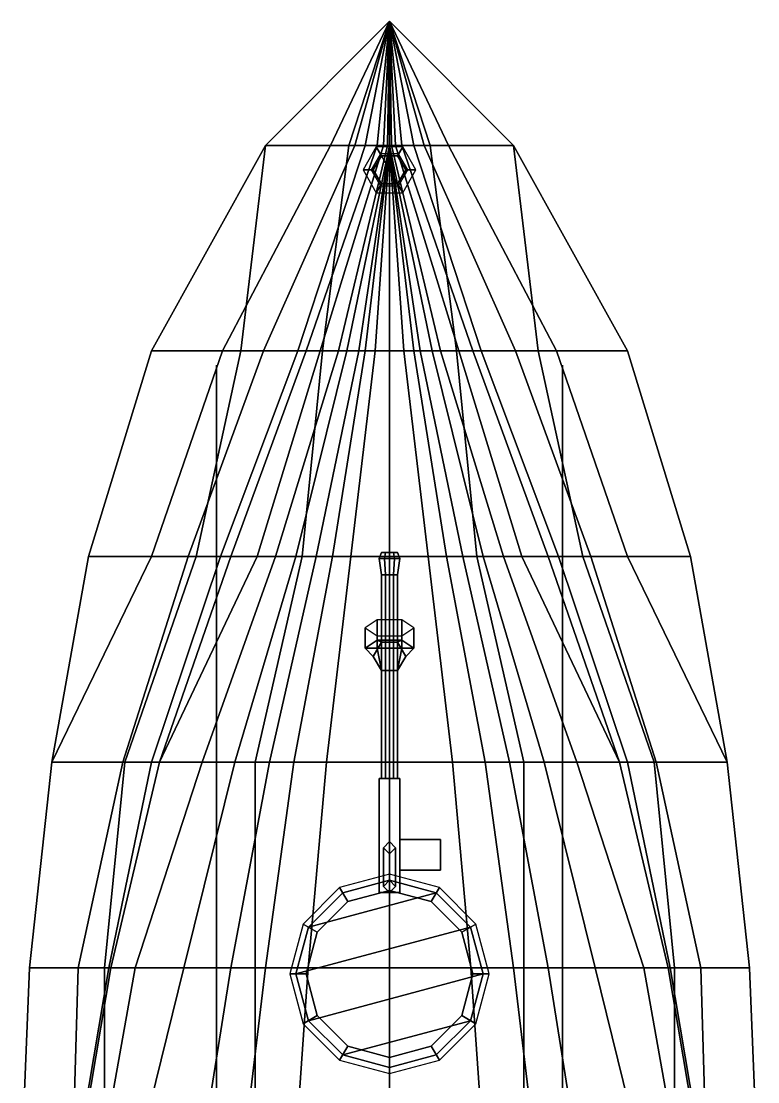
# Model space of a CAD drawing. Header units: millimetres. Extents: x -1.9 to 3, y -9.1 to 37.2.
# Drawn here: x -1.81 to 1.81, y 7.24 to 12.45 of the extents above; entities that cross this region are included whole.
import ezdxf

# ---------------------------------------------------------------- set-up
doc = ezdxf.new("R2010")
doc.units = ezdxf.units.MM
for name, color, linetype in [('gun', 1, 'Continuous'), ('h2', 6, 'Continuous'), ('turret', 2, 'Continuous')]:
    doc.layers.add(name, color=color, linetype=linetype)

msp = doc.modelspace()

# ---------------------------------------------------------------- linework, layer by layer
for points in [[(-0.61, 11.84, 1.47), (0, 12.45, 1.47), (0, 12.45, 1.47), (-0.29, 11.84, 1.06)], [(-0.2, 11.84, 1.57), (0, 12.45, 1.47), (0, 12.45, 1.47), (-0.61, 11.84, 1.47)], [(-0.29, 11.84, 1.06), (0, 12.45, 1.47), (0, 12.45, 1.47), (-0.17, 11.84, 0.76)], [(0, 11.84, 1.57), (0, 12.45, 1.47), (0, 12.45, 1.47), (-0.2, 11.84, 1.57)], [(-0.17, 11.84, 0.76), (0, 12.45, 1.47), (0, 12.45, 1.47), (-0.12, 11.84, 0.58)], [(-0.12, 11.84, 0.58), (0, 12.45, 1.47), (0, 12.45, 1.47), (-0.06, 11.84, 0.32)], [(-0.06, 11.84, 0.32), (0, 12.45, 1.47), (0, 12.45, 1.47), (-0.03, 11.84, 0.15)], [(-0.03, 11.84, 0.15), (0, 12.45, 1.47), (0, 12.45, 1.47), (-0.01, 11.84)], [(-0.01, 11.84), (0, 12.45, 1.47), (0, 12.45, 1.47), (0, 11.84, -0.07)], [(-0.73, 10.83, 1.52), (-0.61, 11.84, 1.47), (-0.61, 11.84, 1.47), (-1.17, 10.83, 1.47)], [(-1.17, 10.83, 1.47), (-0.61, 11.84, 1.47), (-0.29, 11.84, 1.06), (-0.82, 10.83, 1.06)], [(-0.82, 10.83, 1.06), (-0.29, 11.84, 1.06), (-0.17, 11.84, 0.76), (-0.62, 10.83, 0.73)], [(-0.33, 10.83, 1.57), (-0.2, 11.84, 1.57), (-0.61, 11.84, 1.47), (-0.73, 10.83, 1.52)], [(-0.62, 10.83, 0.73), (-0.17, 11.84, 0.76), (-0.12, 11.84, 0.58), (-0.45, 10.83, 0.33)], [(-0.45, 10.83, 0.33), (-0.12, 11.84, 0.58), (-0.06, 11.84, 0.32), (-0.41, 10.83, 0.24)], [(-0.41, 10.83, 0.24), (-0.06, 11.84, 0.32), (-0.03, 11.84, 0.15), (-0.34, 10.83, 0.15)], [(-0.34, 10.83, 0.15), (-0.03, 11.84, 0.15), (-0.01, 11.84), (-0.25, 10.83)], [(0, 10.83, 1.57), (0, 11.84, 1.57), (-0.2, 11.84, 1.57), (-0.33, 10.83, 1.57)], [(-0.25, 10.83), (-0.01, 11.84), (0, 11.84, -0.07), (-0.21, 10.83, -0.1)], [(-0.21, 10.83, -0.1), (0, 11.84, -0.07), (0, 11.84, -0.07), (-0.15, 10.83, -0.23)], [(-0.15, 10.83, -0.23), (0, 11.84, -0.07), (0, 11.84, -0.07), (-0.12, 10.83, -0.34)], [(-0.065, 11.8326, 1.57), (-0.13, 11.72, 1.57), (-0.08, 11.72, 1.69), (-0.04, 11.7893, 1.69)], [(-0.12, 10.83, -0.34), (0, 11.84, -0.07), (0, 11.84, -0.07), (-0.07, 10.83, -0.5)], [(-0.07, 10.83, -0.5), (0, 11.84, -0.07), (0, 11.84, -0.07), (0, 10.83, -0.81)], [(0.065, 11.8326, 1.57), (-0.065, 11.8326, 1.57), (-0.04, 11.7893, 1.69), (0.04, 11.7893, 1.69)], [(0.13, 11.72, 1.57), (0.065, 11.8326, 1.57), (0.04, 11.7893, 1.69), (0.08, 11.72, 1.69)], [(-0.08, 11.72, 1.84), (-0.04, 11.7893, 1.84), (-0.045, 11.7979, 1.79), (-0.09, 11.72, 1.79)], [(-0.04, 11.7893, 1.69), (-0.08, 11.72, 1.69), (-0.08, 11.72, 1.79), (-0.04, 11.7893, 1.79)], [(-0.08, 11.72, 1.84), (-0.04, 11.6507, 1.84), (0.04, 11.6507, 1.84), (-0.04, 11.7893, 1.84)], [(-0.04, 11.7893, 1.84), (0.04, 11.7893, 1.84), (0.045, 11.7979, 1.79), (-0.045, 11.7979, 1.79)], [(0.04, 11.7893, 1.69), (-0.04, 11.7893, 1.69), (-0.04, 11.7893, 1.79), (0.04, 11.7893, 1.79)], [(-0.04, 11.7893, 1.84), (0.04, 11.6507, 1.84), (0.08, 11.72, 1.84), (0.04, 11.7893, 1.84)], [(0.04, 11.7893, 1.84), (0.08, 11.72, 1.84), (0.09, 11.72, 1.79), (0.045, 11.7979, 1.79)], [(0.08, 11.72, 1.69), (0.04, 11.7893, 1.69), (0.04, 11.7893, 1.79), (0.08, 11.72, 1.79)], [(-0.13, 11.72, 1.57), (-0.065, 11.6074, 1.57), (-0.04, 11.6507, 1.69), (-0.08, 11.72, 1.69)], [(-0.04, 11.6507, 1.84), (-0.08, 11.72, 1.84), (-0.09, 11.72, 1.79), (-0.045, 11.6421, 1.79)], [(-0.08, 11.72, 1.69), (-0.04, 11.6507, 1.69), (-0.04, 11.6507, 1.79), (-0.08, 11.72, 1.79)], [(0.08, 11.72, 1.84), (0.04, 11.6507, 1.84), (0.045, 11.6421, 1.79), (0.09, 11.72, 1.79)], [(0.04, 11.6507, 1.69), (0.08, 11.72, 1.69), (0.08, 11.72, 1.79), (0.04, 11.6507, 1.79)], [(0.065, 11.6074, 1.57), (0.13, 11.72, 1.57), (0.08, 11.72, 1.69), (0.04, 11.6507, 1.69)], [(-0.065, 11.6074, 1.57), (0.065, 11.6074, 1.57), (0.04, 11.6507, 1.69), (-0.04, 11.6507, 1.69)], [(0.04, 11.6507, 1.84), (-0.04, 11.6507, 1.84), (-0.045, 11.6421, 1.79), (0.045, 11.6421, 1.79)], [(-0.04, 11.6507, 1.69), (0.04, 11.6507, 1.69), (0.04, 11.6507, 1.79), (-0.04, 11.6507, 1.79)], [(-0.95, 9.82, 1.52), (-0.73, 10.83, 1.52), (-1.17, 10.83, 1.47), (-1.48, 9.82, 1.47)], [(-1.48, 9.82, 1.47), (-1.17, 10.83, 1.47), (-0.82, 10.83, 1.06), (-1.17, 9.82, 1.04)], [(-1.17, 9.82, 1.04), (-0.82, 10.83, 1.06), (-0.62, 10.83, 0.73), (-0.99, 9.82, 0.73)], [(-0.99, 9.82, 0.73), (-0.62, 10.83, 0.73), (-0.45, 10.83, 0.33), (-0.83, 9.82, 0.33)], [(-0.43, 9.82, 1.57), (-0.33, 10.83, 1.57), (-0.73, 10.83, 1.52), (-0.95, 9.82, 1.52)], [(-0.83, 9.82, 0.33), (-0.45, 10.83, 0.33), (-0.41, 10.83, 0.24), (-0.78, 9.82, 0.16)], [(-0.78, 9.82, 0.16), (-0.41, 10.83, 0.24), (-0.34, 10.83, 0.15), (-0.65, 9.82, 0.08)], [(-0.65, 9.82, 0.08), (-0.34, 10.83, 0.15), (-0.25, 10.83), (-0.56, 9.82)], [(-0.56, 9.82), (-0.25, 10.83), (-0.21, 10.83, -0.1), (-0.46, 9.82, -0.1)], [(-0.46, 9.82, -0.1), (-0.21, 10.83, -0.1), (-0.15, 10.83, -0.23), (-0.36, 9.82, -0.23)], [(0, 9.82, 1.57), (0, 10.83, 1.57), (-0.33, 10.83, 1.57), (-0.43, 9.82, 1.57)], [(-0.36, 9.82, -0.23), (-0.15, 10.83, -0.23), (-0.12, 10.83, -0.34), (-0.28, 9.82, -0.34)], [(-0.28, 9.82, -0.34), (-0.12, 10.83, -0.34), (-0.07, 10.83, -0.5), (-0.19, 9.82, -0.5)], [(-0.19, 9.82, -0.5), (-0.07, 10.83, -0.5), (0, 10.83, -0.81), (0, 9.82, -0.86)], [(-0.85, 10.54, 1.76), (-0.85, 10.58, 1.76), (-0.85, 10.76, 1.52), (-0.85, 10.54, 1.52)], [(-0.85, 10.54, 1.52), (-0.85, 10.76, 1.52), (-0.85, 10.58, 1.76), (-0.85, 10.54, 1.76)], [(0.85, 10.54, 1.52), (0.85, 10.76, 1.52), (0.85, 10.58, 1.76), (0.85, 10.54, 1.76)], [(0.85, 10.54, 1.76), (0.85, 10.58, 1.76), (0.85, 10.76, 1.52), (0.85, 10.54, 1.52)], [(-0.85, 5.61, 1.76), (-0.85, 5.61, 1.74), (-0.85, 10.54, 1.74), (-0.85, 10.54, 1.76)], [(-0.85, 10.54, 1.76), (-0.85, 10.54, 1.74), (-0.85, 5.61, 1.74), (-0.85, 5.61, 1.76)], [(0.85, 10.54, 1.76), (0.85, 10.54, 1.74), (0.85, 5.61, 1.74), (0.85, 5.61, 1.76)], [(0.85, 5.61, 1.76), (0.85, 5.61, 1.74), (0.85, 10.54, 1.74), (0.85, 10.54, 1.76)], [(-1.66, 8.81, 1.47), (-1.17, 9.82, 1.04), (-0.99, 9.82, 0.73), (-1.31, 8.81, 0.73)], [(-1.66, 8.81, 1.47), (-1.48, 9.82, 1.47), (-1.17, 9.82, 1.04), (-1.66, 8.81, 1.47)], [(-1.3, 8.81, 1.52), (-0.95, 9.82, 1.52), (-1.48, 9.82, 1.47), (-1.66, 8.81, 1.47)], [(-1.31, 8.81, 0.73), (-0.99, 9.82, 0.73), (-0.83, 9.82, 0.33), (-1.17, 8.81, 0.28)], [(-0.66, 8.81, 1.57), (-0.43, 9.82, 1.57), (-0.95, 9.82, 1.52), (-1.3, 8.81, 1.52)], [(-1.17, 8.81, 0.28), (-0.83, 9.82, 0.33), (-0.78, 9.82, 0.16), (-1.13, 8.81, 0.1)], [(-1.13, 8.81, 0.1), (-0.65, 9.82, 0.08), (-0.56, 9.82), (-0.92, 8.81)], [(-1.13, 8.81, 0.1), (-0.78, 9.82, 0.16), (-0.65, 9.82, 0.08), (-1.13, 8.81, 0.1)], [(-0.92, 8.81), (-0.56, 9.82), (-0.46, 9.82, -0.1), (-0.76, 8.81, -0.1)], [(-0.76, 8.81, -0.1), (-0.46, 9.82, -0.1), (-0.36, 9.82, -0.23), (-0.59, 8.81, -0.23)], [(0, 8.81, 1.57), (0, 9.82, 1.57), (-0.43, 9.82, 1.57), (-0.66, 8.81, 1.57)], [(-0.59, 8.81, -0.23), (-0.36, 9.82, -0.23), (-0.28, 9.82, -0.34), (-0.47, 8.81, -0.34)], [(-0.47, 8.81, -0.34), (-0.28, 9.82, -0.34), (-0.19, 9.82, -0.5), (-0.31, 8.81, -0.5)], [(-0.31, 8.81, -0.5), (-0.19, 9.82, -0.5), (0, 9.82, -0.86), (0, 8.81, -0.86)], [(-0.06, 9.51, 1.94), (-0.12, 9.47, 1.78), (-0.12, 9.37, 1.78), (-0.06, 9.37, 1.91)], [(0.06, 9.51, 1.94), (-0.06, 9.51, 1.94), (-0.06, 9.37, 1.91), (0.06, 9.37, 1.91)], [(0.12, 9.47, 1.78), (0.06, 9.51, 1.94), (0.06, 9.37, 1.91), (0.12, 9.37, 1.78)], [(-0.12, 9.47, 1.78), (-0.06, 9.43, 1.64), (-0.06, 9.41, 1.6761), (-0.12, 9.37, 1.78)], [(0.06, 9.43, 1.64), (0.12, 9.47, 1.78), (0.12, 9.37, 1.78), (0.06, 9.41, 1.6761)], [(-0.04, 9.3993, 1.63), (-0.08, 9.33, 1.72), (-0.12, 9.37, 1.78), (-0.06, 9.41, 1.6761)], [(-0.04, 9.3993, 1.57), (-0.08, 9.33, 1.57), (-0.08, 9.33, 1.72), (-0.04, 9.3993, 1.63)], [(-0.06, 9.43, 1.64), (0.06, 9.43, 1.64), (0.06, 9.41, 1.6761), (-0.06, 9.41, 1.6761)], [(0.04, 9.3993, 1.63), (-0.04, 9.3993, 1.63), (-0.06, 9.41, 1.6761), (0.06, 9.41, 1.6761)], [(0.04, 9.3993, 1.57), (-0.04, 9.3993, 1.57), (-0.04, 9.3993, 1.63), (0.04, 9.3993, 1.63)], [(0.08, 9.33, 1.72), (0.04, 9.3993, 1.63), (0.06, 9.41, 1.6761), (0.12, 9.37, 1.78)], [(0.08, 9.33, 1.57), (0.04, 9.3993, 1.57), (0.04, 9.3993, 1.63), (0.08, 9.33, 1.72)], [(-0.08, 9.33, 1.72), (-0.04, 9.2607, 1.81), (-0.06, 9.37, 1.91), (-0.12, 9.37, 1.78)], [(-0.08, 9.33, 1.57), (-0.04, 9.2607, 1.57), (-0.04, 9.2607, 1.81), (-0.08, 9.33, 1.72)], [(-0.04, 9.2607, 1.81), (0.04, 9.2607, 1.81), (0.06, 9.37, 1.91), (-0.06, 9.37, 1.91)], [(0.04, 9.2607, 1.81), (0.08, 9.33, 1.72), (0.12, 9.37, 1.78), (0.06, 9.37, 1.91)], [(0.04, 9.2607, 1.57), (0.08, 9.33, 1.57), (0.08, 9.33, 1.72), (0.04, 9.2607, 1.81)], [(-0.04, 9.2607, 1.57), (0.04, 9.2607, 1.57), (0.04, 9.2607, 1.81), (-0.04, 9.2607, 1.81)], [(-0.85, 8.89, 1.74), (-0.85, 8.92, 1.74), (-0.85, 8.92, 1.52), (-0.85, 8.89, 1.52)], [(-0.85, 8.89, 1.52), (-0.85, 8.92, 1.52), (-0.85, 8.92, 1.74), (-0.85, 8.89, 1.74)], [(0.85, 8.89, 1.74), (0.85, 8.92, 1.74), (0.85, 8.92, 1.52), (0.85, 8.89, 1.52)], [(0.85, 8.89, 1.52), (0.85, 8.92, 1.52), (0.85, 8.92, 1.74), (0.85, 8.89, 1.74)], [(-1.4, 7.8, 1.52), (-1.3, 8.81, 1.52), (-1.66, 8.81, 1.47), (-1.77, 7.8, 1.47)], [(-1.77, 7.8, 1.47), (-1.66, 8.81, 1.47), (-1.31, 8.81, 0.73), (-1.53, 7.8, 0.73)], [(-1.53, 7.8, 0.73), (-1.31, 8.81, 0.73), (-1.17, 8.81, 0.28), (-1.38, 7.8, 0.06)], [(-0.66, 7.8, 1.57), (-0.66, 8.81, 1.57), (-1.3, 8.81, 1.52), (-1.4, 7.8, 1.52)], [(-1.38, 7.8, 0.06), (-1.17, 8.81, 0.28), (-1.13, 8.81, 0.1), (-1.37, 7.8, 0.03)], [(-1.37, 7.8, 0.03), (-1.13, 8.81, 0.1), (-0.92, 8.81), (-1.25, 7.8)], [(-1.25, 7.8), (-0.92, 8.81), (-0.76, 8.81, -0.1), (-1.01, 7.8, -0.1)], [(-1.01, 7.8, -0.1), (-0.76, 8.81, -0.1), (-0.59, 8.81, -0.23), (-0.78, 7.8, -0.23)], [(-0.78, 7.8, -0.23), (-0.59, 8.81, -0.23), (-0.47, 8.81, -0.34), (-0.61, 7.8, -0.34)], [(0, 7.8, 1.57), (0, 8.81, 1.57), (-0.66, 8.81, 1.57), (-0.66, 7.8, 1.57)], [(-0.61, 7.8, -0.34), (-0.47, 8.81, -0.34), (-0.31, 8.81, -0.5), (-0.4, 7.8, -0.5)], [(-0.4, 7.8, -0.5), (-0.31, 8.81, -0.5), (0, 8.81, -0.86), (0, 7.8, -0.82)], [(0, 8.26, 1.57), (-0.245, 8.1944, 1.57), (-0.205, 8.1251, 1.64), (0, 8.18, 1.64)], [(0.245, 8.1944, 1.57), (0, 8.26, 1.57), (0, 8.18, 1.64), (0.205, 8.1251, 1.64)], [(-0.245, 8.1944, 1.57), (-0.4244, 8.015, 1.57), (-0.3551, 7.975, 1.64), (-0.205, 8.1251, 1.64)], [(0, 8.18, 1.64), (-0.205, 8.1251, 1.64), (-0.205, 8.1251, 1.7), (0, 8.18, 1.7)], [(0.205, 8.1251, 1.64), (0, 8.18, 1.64), (0, 8.18, 1.7), (0.205, 8.1251, 1.7)], [(0.4244, 8.015, 1.57), (0.245, 8.1944, 1.57), (0.205, 8.1251, 1.64), (0.3551, 7.975, 1.64)], [(-0.205, 8.1251, 1.64), (-0.3551, 7.975, 1.64), (-0.3551, 7.975, 1.7), (-0.205, 8.1251, 1.7)], [(0.3551, 7.975, 1.64), (0.205, 8.1251, 1.64), (0.205, 8.1251, 1.7), (0.3551, 7.975, 1.7)], [(-0.4244, 8.015, 1.57), (-0.49, 7.77, 1.57), (-0.41, 7.77, 1.64), (-0.3551, 7.975, 1.64)], [(-0.3551, 7.975, 1.64), (-0.41, 7.77, 1.64), (-0.41, 7.77, 1.7), (-0.3551, 7.975, 1.7)], [(0.49, 7.77, 1.57), (0.4244, 8.015, 1.57), (0.3551, 7.975, 1.64), (0.41, 7.77, 1.64)], [(0.41, 7.77, 1.64), (0.3551, 7.975, 1.64), (0.3551, 7.975, 1.7), (0.41, 7.77, 1.7)], [(-1.81, 6.79, 1.47), (-1.77, 7.8, 1.47), (-1.53, 7.8, 0.73), (-1.56, 6.79, 0.06)], [(-1.4, 6.79, 1.52), (-1.4, 7.8, 1.52), (-1.77, 7.8, 1.47), (-1.81, 6.79, 1.47)], [(-1.56, 6.79, 0.06), (-1.53, 7.8, 0.73), (-1.38, 7.8, 0.06), (-1.55, 6.79)], [(-1.55, 6.79), (-1.38, 7.8, 0.06), (-1.37, 7.8, 0.03), (-1.54, 6.79, -0.03)], [(-1.54, 6.79, -0.03), (-1.37, 7.8, 0.03), (-1.25, 7.8), (-1.43, 6.79, -0.05)], [(-1.43, 6.79, -0.05), (-1.25, 7.8), (-1.01, 7.8, -0.1), (-1.26, 6.79, -0.1)], [(-0.66, 6.79, 1.57), (-0.66, 7.8, 1.57), (-1.4, 7.8, 1.52), (-1.4, 6.79, 1.52)], [(-1.26, 6.79, -0.1), (-1.01, 7.8, -0.1), (-0.78, 7.8, -0.23), (-0.94, 6.79, -0.23)], [(-0.94, 6.79, -0.23), (-0.78, 7.8, -0.23), (-0.61, 7.8, -0.34), (-0.73, 6.79, -0.34)], [(-0.73, 6.79, -0.34), (-0.61, 7.8, -0.34), (-0.4, 7.8, -0.5), (-0.47, 6.79, -0.5)], [(0, 6.79, 1.57), (0, 7.8, 1.57), (-0.66, 7.8, 1.57), (-0.66, 6.79, 1.57)], [(-0.49, 7.77, 1.57), (-0.4244, 7.525, 1.57), (-0.3551, 7.565, 1.64), (-0.41, 7.77, 1.64)], [(-0.47, 6.79, -0.5), (-0.4, 7.8, -0.5), (0, 7.8, -0.82), (0, 6.79, -0.8)], [(-0.41, 7.77, 1.64), (-0.3551, 7.565, 1.64), (-0.3551, 7.565, 1.7), (-0.41, 7.77, 1.7)], [(0.3551, 7.565, 1.64), (0.41, 7.77, 1.64), (0.41, 7.77, 1.7), (0.3551, 7.565, 1.7)], [(0.4244, 7.525, 1.57), (0.49, 7.77, 1.57), (0.41, 7.77, 1.64), (0.3551, 7.565, 1.64)], [(-0.4244, 7.525, 1.57), (-0.245, 7.3456, 1.57), (-0.205, 7.4149, 1.64), (-0.3551, 7.565, 1.64)], [(-0.3551, 7.565, 1.64), (-0.205, 7.4149, 1.64), (-0.205, 7.4149, 1.7), (-0.3551, 7.565, 1.7)], [(0.205, 7.4149, 1.64), (0.3551, 7.565, 1.64), (0.3551, 7.565, 1.7), (0.205, 7.4149, 1.7)], [(0.245, 7.3456, 1.57), (0.4244, 7.525, 1.57), (0.3551, 7.565, 1.64), (0.205, 7.4149, 1.64)], [(-0.245, 7.3456, 1.57), (0, 7.28, 1.57), (0, 7.36, 1.64), (-0.205, 7.4149, 1.64)], [(-0.205, 7.4149, 1.64), (0, 7.36, 1.64), (0, 7.36, 1.7), (-0.205, 7.4149, 1.7)], [(0, 7.36, 1.64), (0.205, 7.4149, 1.64), (0.205, 7.4149, 1.7), (0, 7.36, 1.7)], [(0, 7.28, 1.57), (0.245, 7.3456, 1.57), (0.205, 7.4149, 1.64), (0, 7.36, 1.64)]]:
    msp.add_3dface(points)
at = {"layer": 'gun'}
for points in [[(-0.04, 9.84, 2.06), (-0.02, 9.84, 2.0254), (-0.025, 9.81, 2.0167), (-0.05, 9.81, 2.06)], [(-0.02, 9.84, 2.0946), (-0.04, 9.84, 2.06), (-0.05, 9.81, 2.06), (-0.025, 9.81, 2.1033)], [(-0.04, 9.73, 2.06), (-0.02, 9.73, 2.0946), (-0.025, 9.81, 2.1033), (-0.05, 9.81, 2.06)], [(-0.02, 9.73, 2.0254), (-0.04, 9.73, 2.06), (-0.05, 9.81, 2.06), (-0.025, 9.81, 2.0167)], [(0.04, 9.84, 2.06), (-0.04, 9.84, 2.06), (-0.02, 9.84, 2.0946), (0.02, 9.84, 2.0946)], [(0.02, 9.84, 2.0254), (-0.02, 9.84, 2.0254), (-0.04, 9.84, 2.06), (0.04, 9.84, 2.06)], [(-0.02, 9.84, 2.0254), (0.02, 9.84, 2.0254), (0.025, 9.81, 2.0167), (-0.025, 9.81, 2.0167)], [(0.02, 9.84, 2.0946), (-0.02, 9.84, 2.0946), (-0.025, 9.81, 2.1033), (0.025, 9.81, 2.1033)], [(-0.02, 9.73, 2.0946), (0.02, 9.73, 2.0946), (0.025, 9.81, 2.1033), (-0.025, 9.81, 2.1033)], [(0.02, 9.73, 2.0254), (-0.02, 9.73, 2.0254), (-0.025, 9.81, 2.0167), (0.025, 9.81, 2.0167)], [(0.02, 9.84, 2.0254), (0.04, 9.84, 2.06), (0.05, 9.81, 2.06), (0.025, 9.81, 2.0167)], [(0.04, 9.84, 2.06), (0.02, 9.84, 2.0946), (0.025, 9.81, 2.1033), (0.05, 9.81, 2.06)], [(0.02, 9.73, 2.0946), (0.04, 9.73, 2.06), (0.05, 9.81, 2.06), (0.025, 9.81, 2.1033)], [(0.04, 9.73, 2.06), (0.02, 9.73, 2.0254), (0.025, 9.81, 2.0167), (0.05, 9.81, 2.06)], [(-0.04, 8.73, 2.06), (-0.02, 8.73, 2.0946), (-0.02, 9.73, 2.0946), (-0.04, 9.73, 2.06)], [(-0.02, 8.73, 2.0254), (-0.04, 8.73, 2.06), (-0.04, 9.73, 2.06), (-0.02, 9.73, 2.0254)], [(-0.02, 8.73, 2.0946), (0.02, 8.73, 2.0946), (0.02, 9.73, 2.0946), (-0.02, 9.73, 2.0946)], [(0.02, 8.73, 2.0254), (-0.02, 8.73, 2.0254), (-0.02, 9.73, 2.0254), (0.02, 9.73, 2.0254)], [(0.02, 8.73, 2.0946), (0.04, 8.73, 2.06), (0.04, 9.73, 2.06), (0.02, 9.73, 2.0946)], [(0.04, 8.73, 2.06), (0.02, 8.73, 2.0254), (0.02, 9.73, 2.0254), (0.04, 9.73, 2.06)], [(-0.05, 8.73, 2.1), (-0.05, 8.73, 1.92), (-0.05, 8.17, 1.92), (-0.05, 8.17, 2.1)], [(0.05, 8.73, 2.1), (0.05, 8.73, 1.92), (-0.05, 8.73, 1.92), (-0.05, 8.73, 2.1)], [(-0.05, 8.17, 1.92), (-0.05, 8.73, 1.92), (0.05, 8.73, 1.92), (0.05, 8.17, 1.92)], [(0.05, 8.17, 2.1), (0.05, 8.73, 2.1), (-0.05, 8.73, 2.1), (-0.05, 8.17, 2.1)], [(0.05, 8.17, 1.92), (0.05, 8.73, 1.92), (0.05, 8.73, 2.1), (0.05, 8.17, 2.1)], [(0.25, 8.43, 1.86), (0.25, 8.28, 1.86), (0.05, 8.28, 1.86), (0.05, 8.43, 1.86)], [(0.05, 8.43, 1.86), (0.05, 8.28, 1.86), (0.05, 8.28, 1.92), (0.05, 8.43, 1.92)], [(0.25, 8.43, 2.07), (0.25, 8.43, 1.86), (0.05, 8.43, 1.86), (0.05, 8.43, 2.07)], [(0.05, 8.43, 2.07), (0.05, 8.28, 2.07), (0.25, 8.28, 2.07), (0.25, 8.43, 2.07)], [(0.25, 8.28, 2.07), (0.25, 8.28, 1.86), (0.25, 8.43, 1.86), (0.25, 8.43, 2.07)], [(0.05, 8.28, 2.07), (0.05, 8.28, 1.86), (0.25, 8.28, 1.86), (0.25, 8.28, 2.07)], [(-0.05, 8.17, 2.1), (-0.05, 8.17, 1.92), (0.05, 8.17, 1.92), (0.05, 8.17, 2.1)]]:
    msp.add_3dface(points, dxfattribs=at)
at = {"layer": 'h2'}
for points in [[(0.17, 11.84, 0.76), (0, 12.45, 1.47), (0, 12.45, 1.47), (0.12, 11.84, 0.58)], [(0.12, 11.84, 0.58), (0, 12.45, 1.47), (0, 12.45, 1.47), (0.06, 11.84, 0.32)], [(0.06, 11.84, 0.32), (0, 12.45, 1.47), (0, 12.45, 1.47), (0.03, 11.84, 0.15)], [(0.03, 11.84, 0.15), (0, 12.45, 1.47), (0, 12.45, 1.47), (0.01, 11.84)], [(0.01, 11.84), (0, 12.45, 1.47), (0, 12.45, 1.47), (0, 11.84, -0.07)], [(0.2, 11.84, 1.57), (0, 12.45, 1.47), (0, 12.45, 1.47), (0.61, 11.84, 1.47)], [(0, 11.84, 1.57), (0, 12.45, 1.47), (0, 12.45, 1.47), (0.2, 11.84, 1.57)], [(0.61, 11.84, 1.47), (0, 12.45, 1.47), (0, 12.45, 1.47), (0.29, 11.84, 1.06)], [(0.29, 11.84, 1.06), (0, 12.45, 1.47), (0, 12.45, 1.47), (0.17, 11.84, 0.76)], [(0.25, 10.83), (0.01, 11.84), (0, 11.84, -0.07), (0.21, 10.83, -0.1)], [(0.07, 10.83, -0.5), (0, 11.84, -0.07), (0, 11.84, -0.07), (0, 10.83, -0.81)], [(0.12, 10.83, -0.34), (0, 11.84, -0.07), (0, 11.84, -0.07), (0.07, 10.83, -0.5)], [(0.15, 10.83, -0.23), (0, 11.84, -0.07), (0, 11.84, -0.07), (0.12, 10.83, -0.34)], [(0.21, 10.83, -0.1), (0, 11.84, -0.07), (0, 11.84, -0.07), (0.15, 10.83, -0.23)], [(0, 10.83, 1.57), (0, 11.84, 1.57), (0.2, 11.84, 1.57), (0.33, 10.83, 1.57)], [(0.34, 10.83, 0.15), (0.03, 11.84, 0.15), (0.01, 11.84), (0.25, 10.83)], [(0.41, 10.83, 0.24), (0.06, 11.84, 0.32), (0.03, 11.84, 0.15), (0.34, 10.83, 0.15)], [(0.45, 10.83, 0.33), (0.12, 11.84, 0.58), (0.06, 11.84, 0.32), (0.41, 10.83, 0.24)], [(0.62, 10.83, 0.73), (0.17, 11.84, 0.76), (0.12, 11.84, 0.58), (0.45, 10.83, 0.33)], [(0.82, 10.83, 1.06), (0.29, 11.84, 1.06), (0.17, 11.84, 0.76), (0.62, 10.83, 0.73)], [(0.33, 10.83, 1.57), (0.2, 11.84, 1.57), (0.61, 11.84, 1.47), (0.73, 10.83, 1.52)], [(1.17, 10.83, 1.47), (0.61, 11.84, 1.47), (0.29, 11.84, 1.06), (0.82, 10.83, 1.06)], [(0.73, 10.83, 1.52), (0.61, 11.84, 1.47), (0.61, 11.84, 1.47), (1.17, 10.83, 1.47)], [(0.19, 9.82, -0.5), (0.07, 10.83, -0.5), (0, 10.83, -0.81), (0, 9.82, -0.86)], [(0, 9.82, 1.57), (0, 10.83, 1.57), (0.33, 10.83, 1.57), (0.43, 9.82, 1.57)], [(0.28, 9.82, -0.34), (0.12, 10.83, -0.34), (0.07, 10.83, -0.5), (0.19, 9.82, -0.5)], [(0.36, 9.82, -0.23), (0.15, 10.83, -0.23), (0.12, 10.83, -0.34), (0.28, 9.82, -0.34)], [(0.46, 9.82, -0.1), (0.21, 10.83, -0.1), (0.15, 10.83, -0.23), (0.36, 9.82, -0.23)], [(0.56, 9.82), (0.25, 10.83), (0.21, 10.83, -0.1), (0.46, 9.82, -0.1)], [(0.65, 9.82, 0.08), (0.34, 10.83, 0.15), (0.25, 10.83), (0.56, 9.82)], [(0.43, 9.82, 1.57), (0.33, 10.83, 1.57), (0.73, 10.83, 1.52), (0.95, 9.82, 1.52)], [(0.78, 9.82, 0.16), (0.41, 10.83, 0.24), (0.34, 10.83, 0.15), (0.65, 9.82, 0.08)], [(0.83, 9.82, 0.33), (0.45, 10.83, 0.33), (0.41, 10.83, 0.24), (0.78, 9.82, 0.16)], [(0.99, 9.82, 0.73), (0.62, 10.83, 0.73), (0.45, 10.83, 0.33), (0.83, 9.82, 0.33)], [(1.17, 9.82, 1.04), (0.82, 10.83, 1.06), (0.62, 10.83, 0.73), (0.99, 9.82, 0.73)], [(0.95, 9.82, 1.52), (0.73, 10.83, 1.52), (1.17, 10.83, 1.47), (1.48, 9.82, 1.47)], [(1.48, 9.82, 1.47), (1.17, 10.83, 1.47), (0.82, 10.83, 1.06), (1.17, 9.82, 1.04)], [(0, 8.81, 1.57), (0, 9.82, 1.57), (0.43, 9.82, 1.57), (0.66, 8.81, 1.57)], [(0.31, 8.81, -0.5), (0.19, 9.82, -0.5), (0, 9.82, -0.86), (0, 8.81, -0.86)], [(0.47, 8.81, -0.34), (0.28, 9.82, -0.34), (0.19, 9.82, -0.5), (0.31, 8.81, -0.5)], [(0.59, 8.81, -0.23), (0.36, 9.82, -0.23), (0.28, 9.82, -0.34), (0.47, 8.81, -0.34)], [(0.76, 8.81, -0.1), (0.46, 9.82, -0.1), (0.36, 9.82, -0.23), (0.59, 8.81, -0.23)], [(0.66, 8.81, 1.57), (0.43, 9.82, 1.57), (0.95, 9.82, 1.52), (1.3, 8.81, 1.52)], [(0.92, 8.81), (0.56, 9.82), (0.46, 9.82, -0.1), (0.76, 8.81, -0.1)], [(1.13, 8.81, 0.1), (0.65, 9.82, 0.08), (0.56, 9.82), (0.92, 8.81)], [(1.13, 8.81, 0.1), (0.78, 9.82, 0.16), (0.65, 9.82, 0.08), (1.13, 8.81, 0.1)], [(1.17, 8.81, 0.28), (0.83, 9.82, 0.33), (0.78, 9.82, 0.16), (1.13, 8.81, 0.1)], [(1.31, 8.81, 0.73), (0.99, 9.82, 0.73), (0.83, 9.82, 0.33), (1.17, 8.81, 0.28)], [(1.3, 8.81, 1.52), (0.95, 9.82, 1.52), (1.48, 9.82, 1.47), (1.66, 8.81, 1.47)], [(1.66, 8.81, 1.47), (1.17, 9.82, 1.04), (0.99, 9.82, 0.73), (1.31, 8.81, 0.73)], [(1.66, 8.81, 1.47), (1.48, 9.82, 1.47), (1.17, 9.82, 1.04), (1.66, 8.81, 1.47)], [(0.4, 7.8, -0.5), (0.31, 8.81, -0.5), (0, 8.81, -0.86), (0, 7.8, -0.82)], [(0, 7.8, 1.57), (0, 8.81, 1.57), (0.66, 8.81, 1.57), (0.66, 7.8, 1.57)], [(0.61, 7.8, -0.34), (0.47, 8.81, -0.34), (0.31, 8.81, -0.5), (0.4, 7.8, -0.5)], [(0.78, 7.8, -0.23), (0.59, 8.81, -0.23), (0.47, 8.81, -0.34), (0.61, 7.8, -0.34)], [(1.01, 7.8, -0.1), (0.76, 8.81, -0.1), (0.59, 8.81, -0.23), (0.78, 7.8, -0.23)], [(0.66, 7.8, 1.57), (0.66, 8.81, 1.57), (1.3, 8.81, 1.52), (1.4, 7.8, 1.52)], [(1.25, 7.8), (0.92, 8.81), (0.76, 8.81, -0.1), (1.01, 7.8, -0.1)], [(1.37, 7.8, 0.03), (1.13, 8.81, 0.1), (0.92, 8.81), (1.25, 7.8)], [(1.38, 7.8, 0.06), (1.17, 8.81, 0.28), (1.13, 8.81, 0.1), (1.37, 7.8, 0.03)], [(1.53, 7.8, 0.73), (1.31, 8.81, 0.73), (1.17, 8.81, 0.28), (1.38, 7.8, 0.06)], [(1.4, 7.8, 1.52), (1.3, 8.81, 1.52), (1.66, 8.81, 1.47), (1.77, 7.8, 1.47)], [(1.77, 7.8, 1.47), (1.66, 8.81, 1.47), (1.31, 8.81, 0.73), (1.53, 7.8, 0.73)], [(0.47, 6.79, -0.5), (0.4, 7.8, -0.5), (0, 7.8, -0.82), (0, 6.79, -0.8)], [(0, 6.79, 1.57), (0, 7.8, 1.57), (0.66, 7.8, 1.57), (0.66, 6.79, 1.57)], [(0.73, 6.79, -0.34), (0.61, 7.8, -0.34), (0.4, 7.8, -0.5), (0.47, 6.79, -0.5)], [(0.94, 6.79, -0.23), (0.78, 7.8, -0.23), (0.61, 7.8, -0.34), (0.73, 6.79, -0.34)], [(0.66, 6.79, 1.57), (0.66, 7.8, 1.57), (1.4, 7.8, 1.52), (1.4, 6.79, 1.52)], [(1.26, 6.79, -0.1), (1.01, 7.8, -0.1), (0.78, 7.8, -0.23), (0.94, 6.79, -0.23)], [(1.43, 6.79, -0.05), (1.25, 7.8), (1.01, 7.8, -0.1), (1.26, 6.79, -0.1)], [(1.54, 6.79, -0.03), (1.37, 7.8, 0.03), (1.25, 7.8), (1.43, 6.79, -0.05)], [(1.55, 6.79), (1.38, 7.8, 0.06), (1.37, 7.8, 0.03), (1.54, 6.79, -0.03)], [(1.56, 6.79, 0.06), (1.53, 7.8, 0.73), (1.38, 7.8, 0.06), (1.55, 6.79)], [(1.4, 6.79, 1.52), (1.4, 7.8, 1.52), (1.77, 7.8, 1.47), (1.81, 6.79, 1.47)], [(1.81, 6.79, 1.47), (1.77, 7.8, 1.47), (1.53, 7.8, 0.73), (1.56, 6.79, 0.06)]]:
    msp.add_3dface(points, dxfattribs=at)
at = {"layer": 'turret'}
for points in [[(0, 8.42, 1.87), (-0.03, 8.39, 1.87), (-0.03, 8.39, 1.92), (0, 8.42, 1.92)], [(0, 8.23, 1.76), (-0.03, 8.2, 1.76), (-0.03, 8.39, 1.87), (0, 8.42, 1.87)], [(-0.03, 8.39, 1.87), (0, 8.36, 1.87), (0, 8.36, 1.92), (-0.03, 8.39, 1.92)], [(-0.03, 8.2, 1.76), (0, 8.17, 1.76), (0, 8.36, 1.87), (-0.03, 8.39, 1.87)], [(0.03, 8.39, 1.87), (0, 8.42, 1.87), (0, 8.42, 1.92), (0.03, 8.39, 1.92)], [(0.03, 8.2, 1.76), (0, 8.23, 1.76), (0, 8.42, 1.87), (0.03, 8.39, 1.87)], [(0, 8.36, 1.87), (0.03, 8.39, 1.87), (0.03, 8.39, 1.92), (0, 8.36, 1.92)], [(0, 8.17, 1.76), (0.03, 8.2, 1.76), (0.03, 8.39, 1.87), (0, 8.36, 1.87)], [(0, 8.23, 1.76), (-0.23, 8.1684, 1.76), (-0.3984, 8, 1.76), (0.23, 8.1684, 1.76)], [(0, 8.23, 1.7), (-0.23, 8.1684, 1.7), (-0.23, 8.1684, 1.76), (0, 8.23, 1.76)], [(0.23, 8.1684, 1.7), (0, 8.23, 1.7), (0, 8.23, 1.76), (0.23, 8.1684, 1.76)], [(0.23, 8.1684, 1.76), (-0.3984, 8, 1.76), (-0.46, 7.77, 1.76), (0.3984, 8, 1.76)], [(-0.23, 8.1684, 1.7), (-0.3984, 8, 1.7), (-0.3984, 8, 1.76), (-0.23, 8.1684, 1.76)], [(0.3984, 8, 1.7), (0.23, 8.1684, 1.7), (0.23, 8.1684, 1.76), (0.3984, 8, 1.76)], [(0.3984, 8, 1.76), (-0.46, 7.77, 1.76), (-0.3984, 7.54, 1.76), (0.46, 7.77, 1.76)], [(-0.3984, 8, 1.7), (-0.46, 7.77, 1.7), (-0.46, 7.77, 1.76), (-0.3984, 8, 1.76)], [(0.46, 7.77, 1.7), (0.3984, 8, 1.7), (0.3984, 8, 1.76), (0.46, 7.77, 1.76)], [(-0.46, 7.77, 1.7), (-0.3984, 7.54, 1.7), (-0.3984, 7.54, 1.76), (-0.46, 7.77, 1.76)], [(0.46, 7.77, 1.76), (-0.3984, 7.54, 1.76), (-0.23, 7.3716, 1.76), (0.3984, 7.54, 1.76)], [(0.3984, 7.54, 1.7), (0.46, 7.77, 1.7), (0.46, 7.77, 1.76), (0.3984, 7.54, 1.76)], [(-0.3984, 7.54, 1.7), (-0.23, 7.3716, 1.7), (-0.23, 7.3716, 1.76), (-0.3984, 7.54, 1.76)], [(0.3984, 7.54, 1.76), (-0.23, 7.3716, 1.76), (0, 7.31, 1.76), (0.23, 7.3716, 1.76)], [(0.23, 7.3716, 1.7), (0.3984, 7.54, 1.7), (0.3984, 7.54, 1.76), (0.23, 7.3716, 1.76)], [(-0.23, 7.3716, 1.7), (0, 7.31, 1.7), (0, 7.31, 1.76), (-0.23, 7.3716, 1.76)], [(0, 7.31, 1.7), (0.23, 7.3716, 1.7), (0.23, 7.3716, 1.76), (0, 7.31, 1.76)]]:
    msp.add_3dface(points, dxfattribs=at)

doc.saveas('drawing.dxf')
